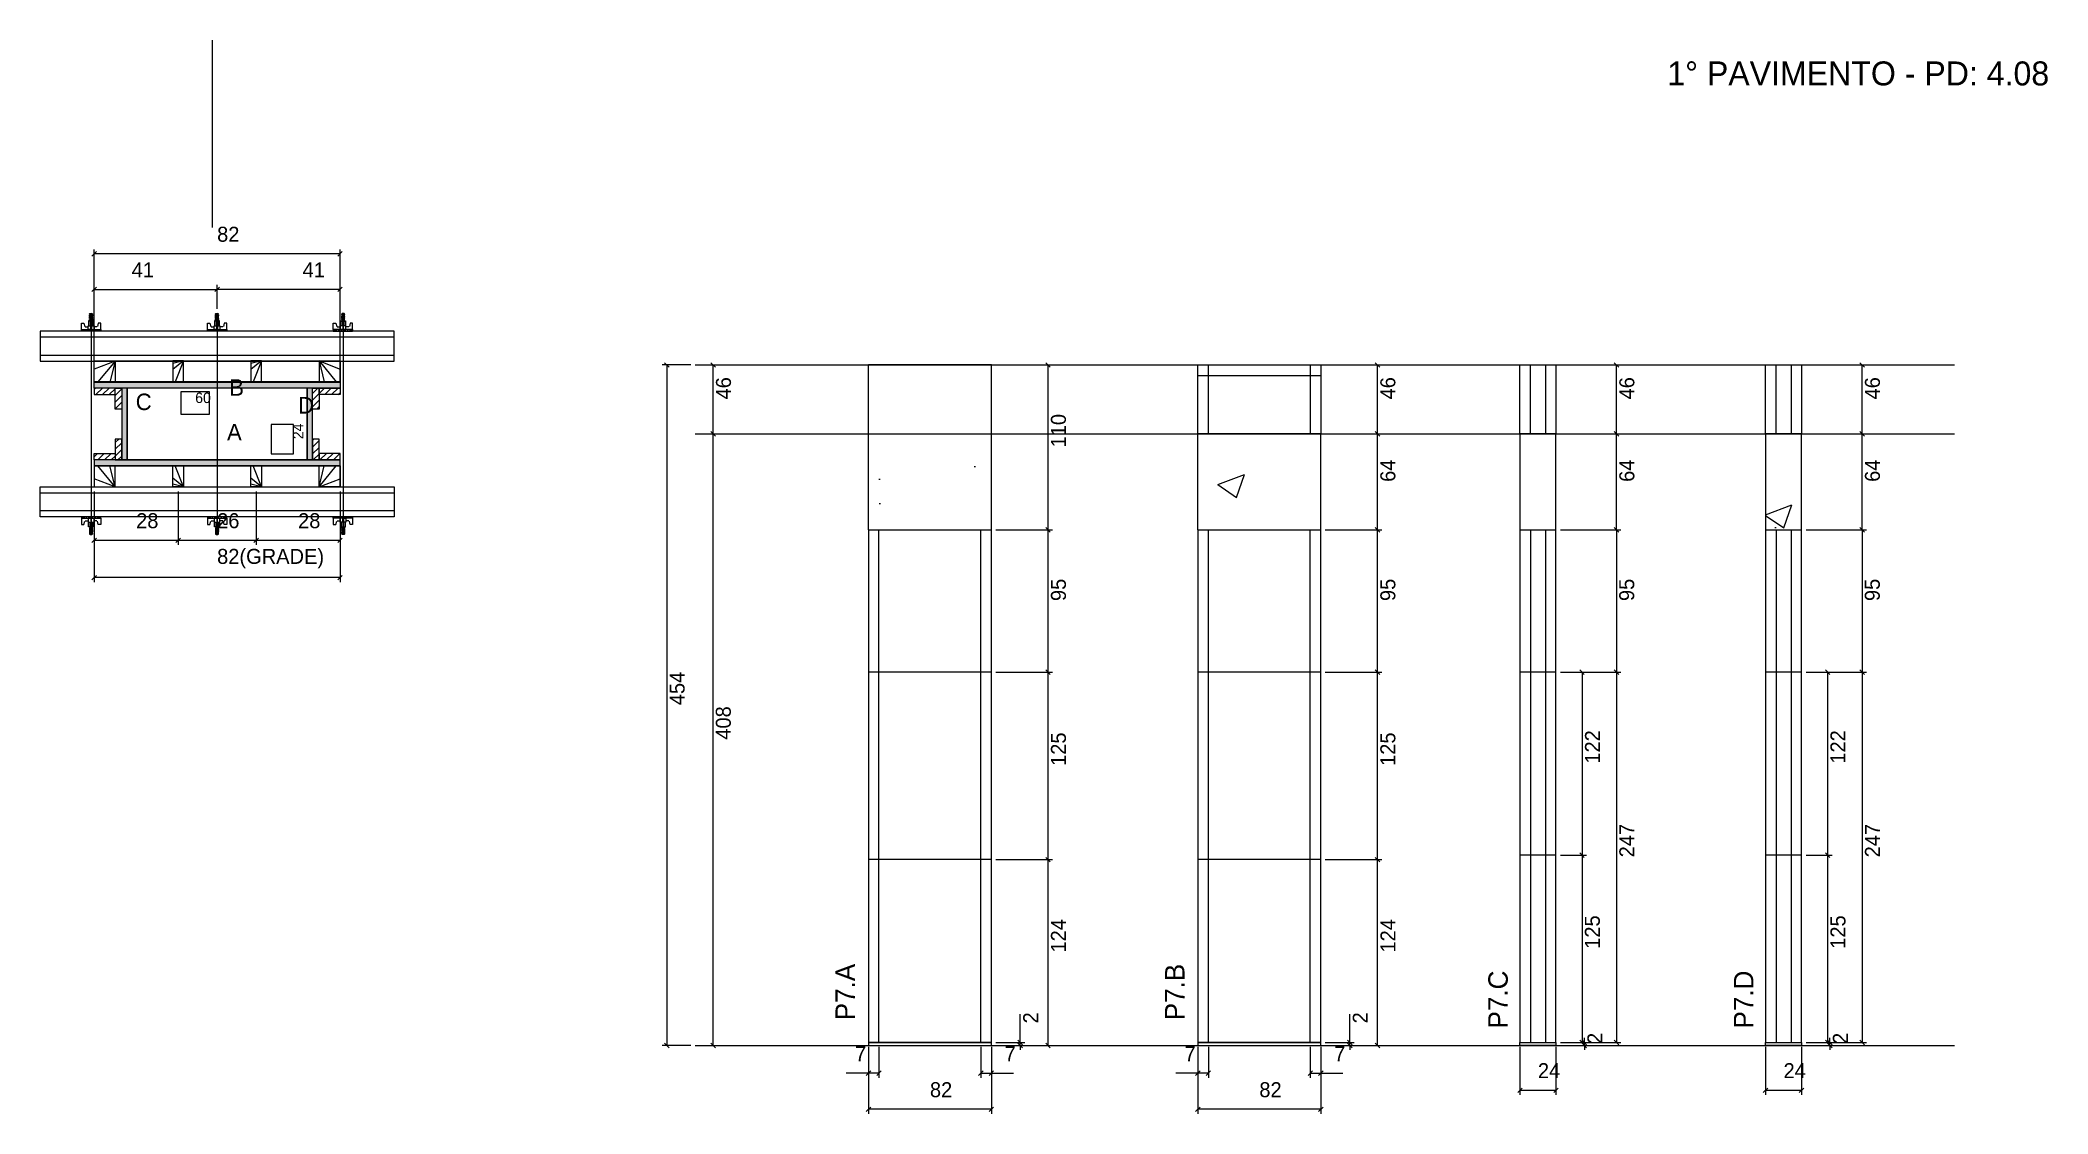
# Model space of a CAD drawing. Header units: metres. Extents: x 7891 to 9230, y 13209 to 13925.
import ezdxf

# ---------------------------------------------------------------- set-up
doc = ezdxf.new("R2010")
doc.units = ezdxf.units.M
for name, color, linetype in [('CHAPA', 7, 'Continuous'), ('COTA', 7, 'Continuous'), ('Hachura', 7, 'Continuous'), ('Madeira', 7, 'Continuous'), ('NOMENCLATURA', 7, 'Continuous'), ('Nível', 7, 'Continuous'), ('Painéis', 7, 'Continuous'), ('Perfil Metálico', 7, 'Continuous'), ('SARR_2.2x7', 7, 'Continuous'), ('SARRAFO', 7, 'Continuous'), ('Texto Seção', 7, 'Continuous'), ('TEXTO_GERAL', 7, 'Continuous')]:
    doc.layers.add(name, color=color, linetype=linetype)

msp = doc.modelspace()

# ---------------------------------------------------------------- hatches: boundary and pattern name
at = {"layer": 'COTA'}
h = msp.add_hatch(dxfattribs=at)
h.set_pattern_fill('AR-CONC')
h.paths.add_polyline_path([(8443.1, 13708.4), (8443.1, 13598.4), (8525.1, 13598.4), (8525.1, 13708.4), (8443.1, 13708.4)])
h = msp.add_hatch(dxfattribs=at)
h.set_pattern_fill('AR-CONC')
h.paths.add_polyline_path([(8662.8, 13662.4), (8662.8, 13598.4), (8744.8, 13598.4), (8744.8, 13662.4), (8662.8, 13662.4)])
h = msp.add_hatch(dxfattribs=at)
h.set_pattern_fill('AR-CONC')
h.paths.add_polyline_path([(8877.6, 13598.4), (8901.6, 13598.4), (8901.6, 13662.4), (8877.6, 13662.4), (8877.6, 13598.4)])
h = msp.add_hatch(dxfattribs=at)
h.set_pattern_fill('AR-CONC')
h.paths.add_polyline_path([(9041.4, 13598.4), (9065.4, 13598.4), (9065.4, 13662.4), (9041.4, 13662.4), (9041.4, 13598.4)])
at = {"layer": 'Hachura'}
h = msp.add_hatch(color=7, dxfattribs=at)
h.dxf.hatch_style = 1
h.paths.add_polyline_path([(7926.7, 13693), (7926.7, 13697), (8090.7, 13697), (8090.7, 13693), (7926.7, 13693)])
h = msp.add_hatch(color=7, dxfattribs=at)
h.dxf.hatch_style = 1
h.paths.add_polyline_path([(7926.7, 13693), (7926.7, 13697), (8090.7, 13697), (8090.7, 13693), (7926.7, 13693)])
h = msp.add_hatch(dxfattribs=at)
h.set_pattern_fill('ANSI31')
h.paths.add_polyline_path([(7940.7, 13693), (7940.7, 13688.6), (7926.7, 13688.6), (7926.7, 13693), (7940.7, 13693)])
h = msp.add_hatch(dxfattribs=at)
h.set_pattern_fill('ANSI31')
h.paths.add_polyline_path([(7945.1, 13693), (7940.7, 13693), (7940.7, 13679), (7945.1, 13679), (7945.1, 13693)])
h = msp.add_hatch(color=7, dxfattribs=at)
h.dxf.hatch_style = 1
h.paths.add_polyline_path([(7948.7, 13693), (7945.1, 13693), (7945.1, 13645), (7948.7, 13645), (7948.7, 13693)])
h = msp.add_hatch(color=7, dxfattribs=at)
h.dxf.hatch_style = 1
h.paths.add_polyline_path([(7948.7, 13693), (7945.1, 13693), (7945.1, 13645), (7948.7, 13645), (7948.7, 13693)])
h = msp.add_hatch(color=7, dxfattribs=at)
h.dxf.hatch_style = 1
h.paths.add_polyline_path([(8072.3, 13693), (8068.7, 13693), (8068.7, 13645), (8072.3, 13645), (8072.3, 13693)])
h = msp.add_hatch(color=7, dxfattribs=at)
h.dxf.hatch_style = 1
h.paths.add_polyline_path([(8072.3, 13693), (8068.7, 13693), (8068.7, 13645), (8072.3, 13645), (8072.3, 13693)])
h = msp.add_hatch(dxfattribs=at)
h.set_pattern_fill('ANSI31')
h.paths.add_polyline_path([(8076.7, 13693), (8072.3, 13693), (8072.3, 13679), (8076.7, 13679), (8076.7, 13693)])
h = msp.add_hatch(dxfattribs=at)
h.set_pattern_fill('ANSI31')
h.paths.add_polyline_path([(8076.7, 13693), (8076.7, 13688.6), (8090.7, 13688.6), (8090.7, 13693), (8076.7, 13693)])
h = msp.add_hatch(dxfattribs=at)
h.set_pattern_fill('ANSI31')
h.paths.add_polyline_path([(7945.1, 13645), (7940.7, 13645), (7940.7, 13659), (7945.1, 13659), (7945.1, 13645)])
h = msp.add_hatch(dxfattribs=at)
h.set_pattern_fill('ANSI31')
h.paths.add_polyline_path([(8076.7, 13645), (8072.3, 13645), (8072.3, 13659), (8076.7, 13659), (8076.7, 13645)])
h = msp.add_hatch(dxfattribs=at)
h.set_pattern_fill('ANSI31')
h.paths.add_polyline_path([(7940.7, 13645), (7940.7, 13649.4), (7926.7, 13649.4), (7926.7, 13645), (7940.7, 13645)])
h = msp.add_hatch(color=7, dxfattribs=at)
h.dxf.hatch_style = 1
h.paths.add_polyline_path([(7926.7, 13645), (7926.7, 13641), (8090.7, 13641), (8090.7, 13645), (7926.7, 13645)])
h = msp.add_hatch(color=7, dxfattribs=at)
h.dxf.hatch_style = 1
h.paths.add_polyline_path([(7926.7, 13645), (7926.7, 13641), (8090.7, 13641), (8090.7, 13645), (7926.7, 13645)])
h = msp.add_hatch(dxfattribs=at)
h.set_pattern_fill('ANSI31')
h.paths.add_polyline_path([(8076.7, 13645), (8076.7, 13649.4), (8090.7, 13649.4), (8090.7, 13645), (8076.7, 13645)])

# ---------------------------------------------------------------- linework, layer by layer
at = {"layer": 'CHAPA', "color": 1, "lineweight": 25}
for points in [[(7926.7, 13693), (7926.7, 13697), (8090.7, 13697), (8090.7, 13693)], [(7926.7, 13693), (7926.7, 13697), (8090.7, 13697), (8090.7, 13693)], [(7948.7, 13693), (7945.1, 13693), (7945.1, 13645), (7948.7, 13645)], [(7948.7, 13693), (7945.1, 13693), (7945.1, 13645), (7948.7, 13645)], [(8072.3, 13693), (8068.7, 13693), (8068.7, 13645), (8072.3, 13645)], [(8072.3, 13693), (8068.7, 13693), (8068.7, 13645), (8072.3, 13645)], [(7926.7, 13645), (7926.7, 13641), (8090.7, 13641), (8090.7, 13645)], [(7926.7, 13645), (7926.7, 13641), (8090.7, 13641), (8090.7, 13645)]]:
    msp.add_lwpolyline(points, close=True, dxfattribs=at)
at = {"layer": 'COTA', "color": 0, "lineweight": 25}
for p, q in [((7928.2, 13784), (7925.2, 13781)), ((8089.2, 13781), (8092.2, 13784)), ((7928.2, 13760.3), (7925.2, 13757.3)), ((8010.2, 13760.3), (8007.2, 13757.3)), ((8007.2, 13757.3), (8010.2, 13760.3)), ((8089.2, 13757.3), (8092.2, 13760.3)), ((8310.1, 13706.9), (8307.1, 13709.9)), ((8341, 13706.9), (8338, 13709.9)), ((8564.4, 13706.9), (8561.4, 13709.9)), ((8784.1, 13706.9), (8781.1, 13709.9)), ((8943.5, 13706.9), (8940.5, 13709.9)), ((9107.3, 13706.9), (9104.3, 13709.9)), ((8341, 13660.9), (8338, 13663.9)), ((8338, 13663.9), (8341, 13660.9)), ((8784.1, 13660.9), (8781.1, 13663.9)), ((8781.1, 13663.9), (8784.1, 13660.9)), ((8943.5, 13660.9), (8940.5, 13663.9)), ((8940.5, 13663.9), (8943.5, 13660.9)), ((9107.3, 13660.9), (9104.3, 13663.9)), ((9104.3, 13663.9), (9107.3, 13660.9)), ((7928.2, 13592.9), (7925.2, 13589.9)), ((7981.2, 13589.9), (7984.2, 13592.9)), ((7984.2, 13592.9), (7981.2, 13589.9)), ((8033.2, 13589.9), (8036.2, 13592.9)), ((8036.2, 13592.9), (8033.2, 13589.9)), ((8089.2, 13589.9), (8092.2, 13592.9)), ((8564.4, 13596.9), (8561.4, 13599.9)), ((8561.4, 13599.9), (8564.4, 13596.9)), ((8784.1, 13596.9), (8781.1, 13599.9)), ((8781.1, 13599.9), (8784.1, 13596.9)), ((8940.5, 13599.9), (8943.5, 13596.9)), ((8943.5, 13596.9), (8940.5, 13599.9)), ((9104.3, 13599.9), (9107.3, 13596.9)), ((9107.3, 13596.9), (9104.3, 13599.9)), ((7928.2, 13568), (7925.2, 13565)), ((8089.2, 13565), (8092.2, 13568)), ((8564.4, 13501.9), (8561.4, 13504.9)), ((8561.4, 13504.9), (8564.4, 13501.9)), ((8784.1, 13501.9), (8781.1, 13504.9)), ((8781.1, 13504.9), (8784.1, 13501.9)), ((8920.5, 13501.9), (8917.5, 13504.9)), ((8940.5, 13504.9), (8943.5, 13501.9)), ((8943.5, 13501.9), (8940.5, 13504.9)), ((9084.3, 13501.9), (9081.3, 13504.9)), ((9104.3, 13504.9), (9107.3, 13501.9)), ((9107.3, 13501.9), (9104.3, 13504.9)), ((8561.4, 13379.9), (8564.4, 13376.9)), ((8564.4, 13376.9), (8561.4, 13379.9)), ((8781.1, 13379.9), (8784.1, 13376.9)), ((8784.1, 13376.9), (8781.1, 13379.9)), ((8917.5, 13382.9), (8920.5, 13379.9)), ((8920.5, 13379.9), (8917.5, 13382.9)), ((9081.3, 13382.9), (9084.3, 13379.9)), ((9084.3, 13379.9), (9081.3, 13382.9)), ((8542.8, 13257.9), (8545.8, 13254.9)), ((8762.6, 13257.9), (8765.6, 13254.9)), ((8917.5, 13257.9), (8920.5, 13254.9)), ((8919.1, 13257.9), (8922.1, 13254.9)), ((8940.5, 13257.9), (8943.5, 13254.9)), ((9081.3, 13257.9), (9084.3, 13254.9)), ((9082.8, 13257.9), (9085.8, 13254.9)), ((9104.3, 13257.9), (9107.3, 13254.9)), ((8307.1, 13255.9), (8310.1, 13252.9)), ((8338, 13255.9), (8341, 13252.9)), ((8545.8, 13252.9), (8542.8, 13255.9)), ((8561.4, 13255.9), (8564.4, 13252.9)), ((8765.6, 13252.9), (8762.6, 13255.9)), ((8781.1, 13255.9), (8784.1, 13252.9)), ((8922.1, 13252.9), (8919.1, 13255.9)), ((9085.8, 13252.9), (9082.8, 13255.9)), ((8444.6, 13237.4), (8441.6, 13234.4)), ((8448.6, 13234.4), (8451.6, 13237.4)), ((8519.6, 13237.4), (8516.6, 13234.4)), ((8523.6, 13234.4), (8526.6, 13237.4)), ((8664.3, 13237.4), (8661.3, 13234.4)), ((8668.3, 13234.4), (8671.3, 13237.4)), ((8739.3, 13237.4), (8736.3, 13234.4)), ((8743.3, 13234.4), (8746.3, 13237.4)), ((8879.1, 13226), (8876.1, 13223)), ((8900.1, 13223), (8903.1, 13226)), ((9042.9, 13226), (9039.9, 13223)), ((9063.9, 13223), (9066.9, 13226)), ((8444.6, 13213.3), (8441.6, 13210.3)), ((8523.6, 13210.3), (8526.6, 13213.3)), ((8664.3, 13213.3), (8661.3, 13210.3)), ((8743.3, 13210.3), (8746.3, 13213.3))]:
    msp.add_line(p, q, dxfattribs=at)
at = {"layer": 'COTA', "color": 241, "lineweight": 25}
for p, q in [((7926.7, 13700), (7926.7, 13785.5)), ((8090.7, 13782.5), (7926.7, 13782.5)), ((8090.7, 13700), (8090.7, 13785.5)), ((7926.7, 13734), (7926.7, 13761.8)), ((7926.7, 13758.8), (8008.7, 13758.8)), ((8008.7, 13745.8), (8008.7, 13761.8)), ((8008.7, 13745.8), (8008.7, 13761.8)), ((8090.7, 13758.8), (8008.7, 13758.8)), ((8090.7, 13734), (8090.7, 13761.8)), ((8525.1, 13708.4), (8443.1, 13708.4)), ((8443.1, 13598.4), (8443.1, 13708.4)), ((8525.1, 13598.4), (8525.1, 13708.4)), ((8744.8, 13662.4), (8662.8, 13662.4)), ((8662.8, 13598.4), (8662.8, 13662.4)), ((8744.8, 13598.4), (8744.8, 13662.4)), ((7926.7, 13624), (7926.7, 13563.5)), ((7926.7, 13624), (7926.7, 13588.4)), ((7982.7, 13624), (7982.7, 13588.4)), ((7982.7, 13624), (7982.7, 13588.4)), ((8034.7, 13624), (8034.7, 13588.4)), ((8034.7, 13624), (8034.7, 13588.4)), ((8090.7, 13624), (8090.7, 13563.5)), ((8090.7, 13624), (8090.7, 13588.4)), ((7926.7, 13591.4), (7982.7, 13591.4)), ((7982.7, 13591.4), (8034.7, 13591.4)), ((8034.7, 13591.4), (8090.7, 13591.4)), ((8090.7, 13566.5), (7926.7, 13566.5))]:
    msp.add_line(p, q, dxfattribs=at)
at = {"layer": 'COTA', "color": 4, "lineweight": 25}
for p, q in [((8324.6, 13708.4), (8305.6, 13708.4)), ((8308.6, 13708.4), (8308.6, 13254.4)), ((8339.5, 13662.4), (8339.5, 13708.4)), ((8528.1, 13708.4), (8565.9, 13708.4)), ((8562.9, 13598.4), (8562.9, 13708.4)), ((8747.8, 13708.4), (8785.6, 13708.4)), ((8782.6, 13662.4), (8782.6, 13708.4)), ((8904.6, 13708.4), (8945, 13708.4)), ((8942, 13662.4), (8942, 13708.4)), ((9068.4, 13708.4), (9108.8, 13708.4)), ((9105.8, 13662.4), (9105.8, 13708.4)), ((8330.6, 13662.4), (8342.5, 13662.4)), ((8339.5, 13254.4), (8339.5, 13662.4)), ((8747.8, 13662.4), (8785.6, 13662.4)), ((8747.8, 13662.4), (8785.6, 13662.4)), ((8782.6, 13598.4), (8782.6, 13662.4)), ((8904.6, 13662.4), (8945, 13662.4)), ((8904.6, 13662.4), (8945, 13662.4)), ((8942, 13598.4), (8942, 13662.4)), ((9068.4, 13662.4), (9108.8, 13662.4)), ((9068.4, 13662.4), (9108.8, 13662.4)), ((9105.8, 13598.4), (9105.8, 13662.4)), ((8528.1, 13598.4), (8565.9, 13598.4)), ((8528.1, 13598.4), (8565.9, 13598.4)), ((8562.9, 13503.4), (8562.9, 13598.4)), ((8747.8, 13598.4), (8785.6, 13598.4)), ((8747.8, 13598.4), (8785.6, 13598.4)), ((8782.6, 13503.4), (8782.6, 13598.4)), ((8904.6, 13598.4), (8945, 13598.4)), ((8904.6, 13598.4), (8945, 13598.4)), ((8942, 13598.4), (8942, 13503.4)), ((9068.4, 13598.4), (9108.8, 13598.4)), ((9068.4, 13598.4), (9108.8, 13598.4)), ((9105.8, 13598.4), (9105.8, 13503.4)), ((8528.1, 13503.4), (8565.9, 13503.4)), ((8528.1, 13503.4), (8565.9, 13503.4)), ((8562.9, 13378.4), (8562.9, 13503.4)), ((8747.8, 13503.4), (8785.6, 13503.4)), ((8747.8, 13503.4), (8785.6, 13503.4)), ((8782.6, 13378.4), (8782.6, 13503.4)), ((8904.6, 13503.4), (8945, 13503.4)), ((8904.6, 13503.4), (8945, 13503.4)), ((8904.6, 13503.4), (8922, 13503.4)), ((8919, 13503.4), (8919, 13381.4)), ((8942, 13503.4), (8942, 13256.4)), ((9068.4, 13503.4), (9108.8, 13503.4)), ((9068.4, 13503.4), (9108.8, 13503.4)), ((9068.4, 13503.4), (9085.8, 13503.4)), ((9082.8, 13503.4), (9082.8, 13381.4)), ((9105.8, 13503.4), (9105.8, 13256.4)), ((8528.1, 13378.4), (8565.9, 13378.4)), ((8528.1, 13378.4), (8565.9, 13378.4)), ((8562.9, 13254.4), (8562.9, 13378.4)), ((8747.8, 13378.4), (8785.6, 13378.4)), ((8747.8, 13378.4), (8785.6, 13378.4)), ((8782.6, 13254.4), (8782.6, 13378.4)), ((8904.6, 13381.4), (8922, 13381.4)), ((8904.6, 13381.4), (8922, 13381.4)), ((8919, 13381.4), (8919, 13256.4)), ((9068.4, 13381.4), (9085.8, 13381.4)), ((9068.4, 13381.4), (9085.8, 13381.4)), ((9082.8, 13381.4), (9082.8, 13256.4)), ((8544.3, 13256.4), (8544.3, 13275.2)), ((8764.1, 13256.4), (8764.1, 13275.2)), ((8528.1, 13256.4), (8547.3, 13256.4)), ((8544.3, 13254.4), (8544.3, 13256.4)), ((8747.8, 13256.4), (8767.1, 13256.4)), ((8764.1, 13254.4), (8764.1, 13256.4)), ((8904.6, 13256.4), (8923.6, 13256.4)), ((8904.6, 13256.4), (8945, 13256.4)), ((8904.6, 13256.4), (8922, 13256.4)), ((8920.6, 13256.4), (8920.6, 13259.4)), ((8920.6, 13254.4), (8920.6, 13256.4)), ((9068.4, 13256.4), (9087.3, 13256.4)), ((9068.4, 13256.4), (9108.8, 13256.4)), ((9068.4, 13256.4), (9085.8, 13256.4)), ((9084.3, 13256.4), (9084.3, 13259.4)), ((9084.3, 13254.4), (9084.3, 13256.4)), ((8324.6, 13254.4), (8305.6, 13254.4)), ((8330.6, 13254.4), (8342.5, 13254.4)), ((8443.1, 13253.4), (8443.1, 13208.8)), ((8443.1, 13251.4), (8443.1, 13232.9)), ((8450.1, 13253.4), (8450.1, 13232.9)), ((8518.1, 13253.4), (8518.1, 13232.9)), ((8525.1, 13253.4), (8525.1, 13208.8)), ((8525.1, 13251.4), (8525.1, 13232.9)), ((8528.1, 13254.4), (8547.3, 13254.4)), ((8528.1, 13254.4), (8565.9, 13254.4)), ((8544.3, 13254.4), (8544.3, 13251.4)), ((8662.8, 13253.4), (8662.8, 13208.8)), ((8662.8, 13251.4), (8662.8, 13232.9)), ((8669.8, 13253.4), (8669.8, 13232.9)), ((8737.8, 13253.4), (8737.8, 13232.9)), ((8744.8, 13253.4), (8744.8, 13208.8)), ((8744.8, 13251.4), (8744.8, 13232.9)), ((8747.8, 13254.4), (8767.1, 13254.4)), ((8747.8, 13254.4), (8785.6, 13254.4)), ((8764.1, 13254.4), (8764.1, 13251.4)), ((8877.6, 13253.4), (8877.6, 13221.5)), ((8901.6, 13253.4), (8901.6, 13221.5)), ((8904.6, 13254.4), (8923.6, 13254.4)), ((8920.6, 13254.4), (8920.6, 13251.4)), ((9041.4, 13253.4), (9041.4, 13221.5)), ((9065.4, 13253.4), (9065.4, 13221.5)), ((9068.4, 13254.4), (9087.3, 13254.4)), ((9084.3, 13254.4), (9084.3, 13251.4)), ((8443.1, 13235.9), (8428.3, 13235.9)), ((8450.1, 13235.9), (8443.1, 13235.9)), ((8518.1, 13235.9), (8525.1, 13235.9)), ((8525.1, 13235.9), (8539.8, 13235.9)), ((8662.8, 13235.9), (8648.1, 13235.9)), ((8669.8, 13235.9), (8662.8, 13235.9)), ((8737.8, 13235.9), (8744.8, 13235.9)), ((8744.8, 13235.9), (8759.5, 13235.9)), ((8877.6, 13224.5), (8901.6, 13224.5)), ((9041.4, 13224.5), (9065.4, 13224.5)), ((8525.1, 13211.8), (8443.1, 13211.8)), ((8744.8, 13211.8), (8662.8, 13211.8))]:
    msp.add_line(p, q, dxfattribs=at)
at = {"layer": 'COTA', "color": 180, "lineweight": 25}
for p, q in [((8003.6, 13690.5), (7984.6, 13690.5)), ((7984.6, 13690.5), (7984.6, 13675.5)), ((8003.6, 13675.5), (8003.6, 13690.5)), ((7984.6, 13675.5), (8003.6, 13675.5)), ((8059.7, 13668.7), (8044.7, 13668.7)), ((8044.7, 13668.7), (8044.7, 13649.1)), ((8059.7, 13649.1), (8059.7, 13668.7)), ((8044.7, 13649.1), (8059.7, 13649.1))]:
    msp.add_line(p, q, dxfattribs=at)
at = {"layer": 'COTA', "color": 241, "lineweight": 25}
for points in [[(8901.6, 13598.4), (8901.6, 13662.4), (8877.6, 13662.4), (8877.6, 13598.4)], [(9065.4, 13598.4), (9065.4, 13662.4), (9041.4, 13662.4), (9041.4, 13598.4)]]:
    msp.add_lwpolyline(points, dxfattribs=at)
at = {"layer": 'Hachura', "color": 0, "lineweight": 9}
for p, q in [((7925.7, 13740.8), (7923.5, 13741.9)), ((7925.7, 13739.6), (7923.5, 13740.7)), ((7925.7, 13738.5), (7923.5, 13739.5)), ((7924.8, 13737.8), (7923.5, 13738.4)), ((7923.6, 13742.5), (7924, 13742.8)), ((7923.6, 13742.2), (7923.6, 13742.5)), ((7925.6, 13742.5), (7923.6, 13742.5)), ((7923.6, 13742.2), (7925.6, 13741.2)), ((7923.6, 13742.2), (7925.6, 13741.2)), ((7923.6, 13742.1), (7925.7, 13741)), ((7923.6, 13741), (7923.6, 13741.7)), ((7925.6, 13740.7), (7923.6, 13741.7)), ((7923.6, 13741), (7925.6, 13740.1)), ((7923.6, 13741), (7925.7, 13739.9)), ((7923.6, 13739.9), (7923.6, 13740.5)), ((7925.6, 13739.6), (7923.6, 13740.5)), ((7923.6, 13740.3), (7923.6, 13740.5)), ((7923.6, 13739.9), (7925.6, 13738.9)), ((7923.6, 13739.8), (7925.7, 13738.7)), ((7923.6, 13738.7), (7923.6, 13739.4)), ((7925.6, 13738.4), (7923.6, 13739.4)), ((7923.6, 13738.7), (7925.6, 13737.8)), ((7924, 13742.8), (7925.2, 13742.8)), ((7925.6, 13741.9), (7924.3, 13742.5)), ((7925.7, 13742), (7924.5, 13742.5)), ((7925.1, 13742.5), (7925.7, 13742.2)), ((7925.6, 13742.5), (7925.2, 13742.8)), ((7925.3, 13742.5), (7925.6, 13742.4)), ((7925.6, 13741.9), (7925.6, 13741.2)), ((7925.6, 13740.1), (7925.6, 13740.7)), ((7925.6, 13739.3), (7925.6, 13739.6)), ((7925.6, 13739.3), (7925.6, 13738.9)), ((7925.6, 13738.4), (7925.6, 13737.8)), ((8009.7, 13740.8), (8007.5, 13741.9)), ((8009.7, 13739.6), (8007.5, 13740.7)), ((8009.7, 13738.5), (8007.5, 13739.5)), ((8008.8, 13737.8), (8007.5, 13738.4)), ((8007.6, 13742.5), (8008, 13742.8)), ((8007.6, 13742.2), (8007.6, 13742.5)), ((8009.6, 13742.5), (8007.6, 13742.5)), ((8007.6, 13742.2), (8009.6, 13741.2)), ((8007.6, 13742.2), (8009.6, 13741.2)), ((8007.6, 13742.1), (8009.7, 13741)), ((8007.6, 13741), (8007.6, 13741.7)), ((8009.6, 13740.7), (8007.6, 13741.7)), ((8007.6, 13741), (8009.6, 13740.1)), ((8007.6, 13741), (8009.7, 13739.9)), ((8007.6, 13739.9), (8007.6, 13740.5)), ((8009.6, 13739.6), (8007.6, 13740.5)), ((8007.6, 13740.3), (8007.6, 13740.5)), ((8007.6, 13739.9), (8009.6, 13738.9)), ((8007.6, 13739.8), (8009.7, 13738.7)), ((8007.6, 13738.7), (8007.6, 13739.4)), ((8009.6, 13738.4), (8007.6, 13739.4)), ((8007.6, 13738.7), (8009.6, 13737.8)), ((8008, 13742.8), (8009.2, 13742.8)), ((8009.6, 13741.9), (8008.3, 13742.5)), ((8009.7, 13742), (8008.5, 13742.5)), ((8009.1, 13742.5), (8009.7, 13742.2)), ((8009.6, 13742.5), (8009.2, 13742.8)), ((8009.3, 13742.5), (8009.6, 13742.4)), ((8009.6, 13741.9), (8009.6, 13741.2)), ((8009.6, 13740.1), (8009.6, 13740.7)), ((8009.6, 13739.3), (8009.6, 13739.6)), ((8009.6, 13739.3), (8009.6, 13738.9)), ((8009.6, 13738.4), (8009.6, 13737.8)), ((8092.3, 13742.5), (8091.6, 13742.2)), ((8093.8, 13742.1), (8091.6, 13741)), ((8093.8, 13741), (8091.6, 13739.9)), ((8093.8, 13739.8), (8091.6, 13738.7)), ((8091.7, 13742), (8092.8, 13742.5)), ((8091.7, 13740.8), (8093.8, 13741.9)), ((8091.7, 13739.6), (8093.8, 13740.7)), ((8091.7, 13738.5), (8093.8, 13739.5)), ((8091.8, 13742.5), (8092.1, 13742.8)), ((8092, 13742.5), (8091.8, 13742.4)), ((8091.8, 13741.9), (8093.1, 13742.5)), ((8091.8, 13742.5), (8093.7, 13742.5)), ((8093.7, 13742.2), (8091.8, 13741.2)), ((8093.7, 13742.2), (8091.8, 13741.2)), ((8091.8, 13741.9), (8091.8, 13741.2)), ((8091.8, 13740.7), (8093.7, 13741.7)), ((8093.7, 13741), (8091.8, 13740.1)), ((8091.8, 13740.1), (8091.8, 13740.7)), ((8091.8, 13739.6), (8093.7, 13740.5)), ((8093.7, 13739.9), (8091.8, 13738.9)), ((8091.8, 13739.3), (8091.8, 13739.6)), ((8091.8, 13738.4), (8093.7, 13739.4)), ((8091.8, 13739.3), (8091.8, 13738.9)), ((8093.7, 13738.7), (8091.8, 13737.8)), ((8091.8, 13738.4), (8091.8, 13737.8)), ((8093.4, 13742.8), (8092.1, 13742.8)), ((8092.5, 13737.8), (8093.8, 13738.4)), ((8093.7, 13742.5), (8093.4, 13742.8)), ((8093.7, 13742.2), (8093.7, 13742.5)), ((8093.7, 13741), (8093.7, 13741.7)), ((8093.7, 13739.9), (8093.7, 13740.5)), ((8093.7, 13740.3), (8093.7, 13740.5)), ((8093.7, 13738.7), (8093.7, 13739.4)), ((7918.2, 13731), (7918.2, 13736.2)), ((7918.2, 13736.2), (7919.9, 13736.2)), ((7918.2, 13732), (7931.1, 13732)), ((7918.2, 13732), (7923.4, 13732)), ((7931.1, 13731), (7918.2, 13731)), ((7918.4, 13732), (7918.4, 13731)), ((7918.6, 13732), (7918.6, 13731)), ((7918.9, 13732), (7918.9, 13731)), ((7919.4, 13732), (7919.4, 13731)), ((7919.9, 13736.2), (7920.5, 13734)), ((7920.2, 13732), (7920.2, 13731)), ((7920.8, 13733.8), (7922.7, 13733.8)), ((7921.6, 13732), (7921.6, 13731)), ((7930.2, 13731), (7922.4, 13731)), ((7922.7, 13734.5), (7926.6, 13734.5)), ((7922.7, 13732), (7922.7, 13734.5)), ((7924.7, 13732), (7922.7, 13732)), ((7926.3, 13737.8), (7923, 13737.8)), ((7923, 13737.8), (7923, 13734.5)), ((7926.3, 13737.7), (7923, 13737.7)), ((7923.4, 13732), (7924, 13732)), ((7924.5, 13737.8), (7923.6, 13738.2)), ((7923.6, 13737.8), (7923.6, 13738.2)), ((7923.7, 13731.6), (7923.7, 13731.8)), ((7923.7, 13731.2), (7923.7, 13731.6)), ((7924, 13737.8), (7924, 13734.5)), ((7924.4, 13732), (7924.4, 13734)), ((7924.7, 13732), (7924.7, 13731)), ((7924.9, 13734), (7924.9, 13732)), ((7925.6, 13737.8), (7925.6, 13734.5)), ((7925.6, 13731.8), (7925.6, 13731.4)), ((7926.3, 13734.5), (7926.3, 13737.8)), ((7926.6, 13734.5), (7926.3, 13734.5)), ((7926.6, 13734.5), (7926.3, 13734.5)), ((7926.6, 13734.5), (7926.6, 13732)), ((7928.5, 13733.8), (7926.6, 13733.8)), ((7927.7, 13732), (7927.7, 13731)), ((7929.4, 13736.2), (7928.9, 13734)), ((7929.1, 13732), (7929.1, 13731)), ((7931.1, 13736.2), (7929.4, 13736.2)), ((7930, 13732), (7930, 13731)), ((7930.4, 13732), (7930.4, 13731)), ((7930.8, 13732), (7930.8, 13731)), ((7931, 13732), (7931, 13731)), ((7931.1, 13732), (7931.1, 13736.2)), ((7931.1, 13732), (7931.1, 13731)), ((8002.2, 13731), (8002.2, 13736.2)), ((8002.2, 13736.2), (8003.9, 13736.2)), ((8002.2, 13732), (8015.1, 13732)), ((8002.2, 13732), (8007.4, 13732)), ((8015.1, 13731), (8002.2, 13731)), ((8002.4, 13732), (8002.4, 13731)), ((8002.6, 13732), (8002.6, 13731)), ((8002.9, 13732), (8002.9, 13731)), ((8003.4, 13732), (8003.4, 13731)), ((8003.9, 13736.2), (8004.5, 13734)), ((8004.2, 13732), (8004.2, 13731)), ((8004.8, 13733.8), (8006.7, 13733.8)), ((8005.6, 13732), (8005.6, 13731)), ((8014.2, 13731), (8006.4, 13731)), ((8006.7, 13734.5), (8010.6, 13734.5)), ((8006.7, 13732), (8006.7, 13734.5)), ((8008.7, 13732), (8006.7, 13732)), ((8010.3, 13737.8), (8007, 13737.8)), ((8007, 13737.8), (8007, 13734.5)), ((8010.3, 13737.7), (8007, 13737.7)), ((8007.4, 13732), (8008, 13732)), ((8008.5, 13737.8), (8007.6, 13738.2)), ((8007.6, 13737.8), (8007.6, 13738.2)), ((8007.7, 13731.6), (8007.7, 13731.8)), ((8007.7, 13731.2), (8007.7, 13731.6)), ((8008, 13737.8), (8008, 13734.5)), ((8008.4, 13732), (8008.4, 13734)), ((8008.7, 13732), (8008.7, 13731)), ((8008.9, 13734), (8008.9, 13732)), ((8009.6, 13737.8), (8009.6, 13734.5)), ((8009.6, 13731.8), (8009.6, 13731.4)), ((8010.3, 13734.5), (8010.3, 13737.8)), ((8010.6, 13734.5), (8010.3, 13734.5)), ((8010.6, 13734.5), (8010.3, 13734.5)), ((8010.6, 13734.5), (8010.6, 13732)), ((8012.5, 13733.8), (8010.6, 13733.8)), ((8011.7, 13732), (8011.7, 13731)), ((8013.4, 13736.2), (8012.9, 13734)), ((8013.1, 13732), (8013.1, 13731)), ((8015.1, 13736.2), (8013.4, 13736.2)), ((8014, 13732), (8014, 13731)), ((8014.4, 13732), (8014.4, 13731)), ((8014.8, 13732), (8014.8, 13731)), ((8015, 13732), (8015, 13731)), ((8015.1, 13732), (8015.1, 13736.2)), ((8015.1, 13732), (8015.1, 13731)), ((8086.2, 13732), (8086.2, 13736.2)), ((8086.2, 13736.2), (8087.9, 13736.2)), ((8099.1, 13732), (8086.2, 13732)), ((8086.2, 13732), (8086.2, 13731)), ((8086.2, 13731), (8099.1, 13731)), ((8086.4, 13732), (8086.4, 13731)), ((8086.6, 13732), (8086.6, 13731)), ((8086.9, 13732), (8086.9, 13731)), ((8087.2, 13731), (8095, 13731)), ((8087.4, 13732), (8087.4, 13731)), ((8087.9, 13736.2), (8088.5, 13734)), ((8088.2, 13732), (8088.2, 13731)), ((8088.8, 13733.8), (8090.7, 13733.8)), ((8089.6, 13732), (8089.6, 13731)), ((8094.6, 13734.5), (8090.7, 13734.5)), ((8090.7, 13734.5), (8090.7, 13732)), ((8090.7, 13734.5), (8091, 13734.5)), ((8090.7, 13734.5), (8091, 13734.5)), ((8091, 13737.8), (8094.4, 13737.8)), ((8091, 13734.5), (8091, 13737.8)), ((8091, 13737.7), (8094.4, 13737.7)), ((8091.7, 13731.8), (8091.7, 13731.4)), ((8091.8, 13737.8), (8091.8, 13734.5)), ((8092.5, 13734), (8092.5, 13732)), ((8092.7, 13732), (8094.6, 13732)), ((8092.7, 13732), (8092.7, 13731)), ((8092.8, 13737.8), (8093.7, 13738.2)), ((8093, 13732), (8093, 13734)), ((8093.3, 13737.8), (8093.3, 13734.5)), ((8094, 13732), (8093.3, 13732)), ((8093.6, 13731.6), (8093.6, 13731.8)), ((8093.6, 13731.2), (8093.6, 13731.6)), ((8093.7, 13737.8), (8093.7, 13738.2)), ((8099.1, 13732), (8094, 13732)), ((8094.4, 13737.8), (8094.4, 13734.5)), ((8094.6, 13732), (8094.6, 13734.5)), ((8096.6, 13733.8), (8094.6, 13733.8)), ((8095.7, 13732), (8095.7, 13731)), ((8097.4, 13736.2), (8096.9, 13734)), ((8097.1, 13732), (8097.1, 13731)), ((8099.1, 13736.2), (8097.4, 13736.2)), ((8098, 13732), (8098, 13731)), ((8098.4, 13732), (8098.4, 13731)), ((8098.8, 13732), (8098.8, 13731)), ((8099, 13732), (8099, 13731)), ((8099.1, 13731), (8099.1, 13736.2)), ((7931.1, 13607), (7918.2, 13607)), ((7918.2, 13607), (7918.2, 13601.9)), ((7918.2, 13606.1), (7931.1, 13606.1)), ((7918.2, 13606.1), (7923.4, 13606.1)), ((7918.4, 13606.1), (7918.4, 13607.1)), ((7918.6, 13606.1), (7918.6, 13607.1)), ((7918.9, 13606.1), (7918.9, 13607.1)), ((7919.4, 13606.1), (7919.4, 13607.1)), ((7920.2, 13606.1), (7920.2, 13607.1)), ((7921.6, 13606.1), (7921.6, 13607.1)), ((7930.2, 13607), (7922.4, 13607)), ((7924.7, 13606.1), (7922.7, 13606.1)), ((7922.7, 13606.1), (7922.7, 13603.6)), ((7923.4, 13606.1), (7924, 13606.1)), ((7923.7, 13606.9), (7923.7, 13606.5)), ((7923.7, 13606.5), (7923.7, 13606.3)), ((7924.4, 13606.1), (7924.4, 13604.1)), ((7924.7, 13606.1), (7924.7, 13607)), ((7924.9, 13604.1), (7924.9, 13606.1)), ((7925.6, 13606.3), (7925.6, 13606.7)), ((7926.6, 13603.6), (7926.6, 13606.1)), ((7927.7, 13606.1), (7927.7, 13607)), ((7929.1, 13606.1), (7929.1, 13607.1)), ((7930, 13606.1), (7930, 13607.1)), ((7930.4, 13606.1), (7930.4, 13607.1)), ((7930.8, 13606.1), (7930.8, 13607.1)), ((7931, 13606.1), (7931, 13607.1)), ((7931.1, 13606.1), (7931.1, 13607)), ((7931.1, 13606.1), (7931.1, 13601.9)), ((8015.1, 13607), (8002.2, 13607)), ((8002.2, 13607), (8002.2, 13601.9)), ((8002.2, 13606.1), (8015.1, 13606.1)), ((8002.2, 13606.1), (8007.4, 13606.1)), ((8002.4, 13606.1), (8002.4, 13607.1)), ((8002.6, 13606.1), (8002.6, 13607.1)), ((8002.9, 13606.1), (8002.9, 13607.1)), ((8003.4, 13606.1), (8003.4, 13607.1)), ((8004.2, 13606.1), (8004.2, 13607.1)), ((8005.6, 13606.1), (8005.6, 13607.1)), ((8014.2, 13607), (8006.4, 13607)), ((8008.7, 13606.1), (8006.7, 13606.1)), ((8006.7, 13606.1), (8006.7, 13603.6)), ((8007.4, 13606.1), (8008, 13606.1)), ((8007.7, 13606.9), (8007.7, 13606.5)), ((8007.7, 13606.5), (8007.7, 13606.3)), ((8008.4, 13606.1), (8008.4, 13604.1)), ((8008.7, 13606.1), (8008.7, 13607)), ((8008.9, 13604.1), (8008.9, 13606.1)), ((8009.6, 13606.3), (8009.6, 13606.7)), ((8010.6, 13603.6), (8010.6, 13606.1)), ((8011.7, 13606.1), (8011.7, 13607)), ((8013.1, 13606.1), (8013.1, 13607.1)), ((8014, 13606.1), (8014, 13607.1)), ((8014.4, 13606.1), (8014.4, 13607.1)), ((8014.8, 13606.1), (8014.8, 13607.1)), ((8015, 13606.1), (8015, 13607.1)), ((8015.1, 13606.1), (8015.1, 13607)), ((8015.1, 13606.1), (8015.1, 13601.9)), ((8086.2, 13607), (8099.1, 13607)), ((8086.2, 13606.1), (8086.2, 13607)), ((8099.1, 13606.1), (8086.2, 13606.1)), ((8086.2, 13606.1), (8086.2, 13601.9)), ((8086.4, 13606.1), (8086.4, 13607.1)), ((8086.6, 13606.1), (8086.6, 13607.1)), ((8086.9, 13606.1), (8086.9, 13607.1)), ((8087.2, 13607), (8095, 13607)), ((8087.4, 13606.1), (8087.4, 13607.1)), ((8088.2, 13606.1), (8088.2, 13607.1)), ((8089.6, 13606.1), (8089.6, 13607)), ((8090.7, 13603.6), (8090.7, 13606.1)), ((8091.7, 13606.3), (8091.7, 13606.7)), ((8092.5, 13604.1), (8092.5, 13606.1)), ((8092.7, 13606.1), (8092.7, 13607)), ((8092.7, 13606.1), (8094.6, 13606.1)), ((8093, 13606.1), (8093, 13604.1)), ((8094, 13606.1), (8093.3, 13606.1)), ((8093.6, 13606.9), (8093.6, 13606.5)), ((8093.6, 13606.5), (8093.6, 13606.3)), ((8099.1, 13606.1), (8094, 13606.1)), ((8094.6, 13606.1), (8094.6, 13603.6)), ((8095.7, 13606.1), (8095.7, 13607.1)), ((8097.1, 13606.1), (8097.1, 13607.1)), ((8098, 13606.1), (8098, 13607.1)), ((8098.4, 13606.1), (8098.4, 13607.1)), ((8098.8, 13606.1), (8098.8, 13607.1)), ((8099, 13606.1), (8099, 13607.1)), ((8099.1, 13607), (8099.1, 13601.9)), ((7918.2, 13601.9), (7919.9, 13601.9)), ((7919.9, 13601.9), (7920.5, 13604.1)), ((7920.8, 13604.3), (7922.7, 13604.3)), ((7922.7, 13603.6), (7926.6, 13603.6)), ((7923, 13600.3), (7923, 13603.6)), ((7926.3, 13600.4), (7923, 13600.4)), ((7926.3, 13600.3), (7923, 13600.3)), ((7924.8, 13600.3), (7923.5, 13599.7)), ((7925.7, 13599.6), (7923.5, 13598.5)), ((7925.7, 13598.5), (7923.5, 13597.4)), ((7925.7, 13597.3), (7923.5, 13596.2)), ((7923.6, 13599.4), (7925.6, 13600.3)), ((7924.5, 13600.3), (7923.6, 13599.9)), ((7923.6, 13600.3), (7923.6, 13599.9)), ((7925.6, 13599.7), (7923.6, 13598.7)), ((7923.6, 13599.4), (7923.6, 13598.7)), ((7923.6, 13598.3), (7925.7, 13599.4)), ((7923.6, 13598.2), (7925.6, 13599.2)), ((7925.6, 13598.5), (7923.6, 13597.6)), ((7923.6, 13598.2), (7923.6, 13597.6)), ((7923.6, 13597.1), (7925.7, 13598.2)), ((7923.6, 13597.1), (7925.6, 13598)), ((7923.6, 13597.8), (7923.6, 13597.6)), ((7925.6, 13597.4), (7923.6, 13596.4)), ((7923.6, 13597.1), (7923.6, 13596.4)), ((7923.6, 13596), (7925.7, 13597.1)), ((7923.6, 13595.9), (7925.6, 13596.9)), ((7923.6, 13595.9), (7925.6, 13596.9)), ((7923.6, 13595.9), (7923.6, 13595.6)), ((7923.6, 13595.6), (7924, 13595.2)), ((7925.6, 13595.6), (7923.6, 13595.6)), ((7924, 13600.3), (7924, 13603.6)), ((7924, 13595.2), (7925.2, 13595.2)), ((7925.6, 13596.2), (7924.3, 13595.6)), ((7925.7, 13596.1), (7924.5, 13595.6)), ((7925.1, 13595.6), (7925.7, 13595.9)), ((7925.6, 13595.6), (7925.2, 13595.2)), ((7925.3, 13595.6), (7925.6, 13595.7)), ((7925.6, 13600.3), (7925.6, 13603.6)), ((7925.6, 13599.7), (7925.6, 13600.3)), ((7925.6, 13598.7), (7925.6, 13599.2)), ((7925.6, 13598.7), (7925.6, 13598.5)), ((7925.6, 13598), (7925.6, 13597.4)), ((7925.6, 13596.2), (7925.6, 13596.9)), ((7926.3, 13603.6), (7926.3, 13600.3)), ((7926.6, 13603.6), (7926.3, 13603.6)), ((7926.6, 13603.6), (7926.3, 13603.6)), ((7928.5, 13604.3), (7926.6, 13604.3)), ((7929.4, 13601.9), (7928.9, 13604.1)), ((7931.1, 13601.9), (7929.4, 13601.9)), ((8002.2, 13601.9), (8003.9, 13601.9)), ((8003.9, 13601.9), (8004.5, 13604.1)), ((8004.8, 13604.3), (8006.7, 13604.3)), ((8006.7, 13603.6), (8010.6, 13603.6)), ((8007, 13600.3), (8007, 13603.6)), ((8010.3, 13600.4), (8007, 13600.4)), ((8010.3, 13600.3), (8007, 13600.3)), ((8008.8, 13600.3), (8007.5, 13599.7)), ((8009.7, 13599.6), (8007.5, 13598.5)), ((8009.7, 13598.5), (8007.5, 13597.4)), ((8009.7, 13597.3), (8007.5, 13596.2)), ((8007.6, 13599.4), (8009.6, 13600.3)), ((8008.5, 13600.3), (8007.6, 13599.9)), ((8007.6, 13600.3), (8007.6, 13599.9)), ((8009.6, 13599.7), (8007.6, 13598.7)), ((8007.6, 13599.4), (8007.6, 13598.7)), ((8007.6, 13598.3), (8009.7, 13599.4)), ((8007.6, 13598.2), (8009.6, 13599.2)), ((8009.6, 13598.5), (8007.6, 13597.6)), ((8007.6, 13598.2), (8007.6, 13597.6)), ((8007.6, 13597.1), (8009.7, 13598.2)), ((8007.6, 13597.1), (8009.6, 13598)), ((8007.6, 13597.8), (8007.6, 13597.6)), ((8009.6, 13597.4), (8007.6, 13596.4)), ((8007.6, 13597.1), (8007.6, 13596.4)), ((8007.6, 13596), (8009.7, 13597.1)), ((8007.6, 13595.9), (8009.6, 13596.9)), ((8007.6, 13595.9), (8009.6, 13596.9)), ((8007.6, 13595.9), (8007.6, 13595.6)), ((8007.6, 13595.6), (8008, 13595.2)), ((8009.6, 13595.6), (8007.6, 13595.6)), ((8008, 13600.3), (8008, 13603.6)), ((8008, 13595.2), (8009.2, 13595.2)), ((8009.6, 13596.2), (8008.3, 13595.6)), ((8009.7, 13596.1), (8008.5, 13595.6)), ((8009.1, 13595.6), (8009.7, 13595.9)), ((8009.6, 13595.6), (8009.2, 13595.2)), ((8009.3, 13595.6), (8009.6, 13595.7)), ((8009.6, 13600.3), (8009.6, 13603.6)), ((8009.6, 13599.7), (8009.6, 13600.3)), ((8009.6, 13598.7), (8009.6, 13599.2)), ((8009.6, 13598.7), (8009.6, 13598.5)), ((8009.6, 13598), (8009.6, 13597.4)), ((8009.6, 13596.2), (8009.6, 13596.9)), ((8010.3, 13603.6), (8010.3, 13600.3)), ((8010.6, 13603.6), (8010.3, 13603.6)), ((8010.6, 13603.6), (8010.3, 13603.6)), ((8012.5, 13604.3), (8010.6, 13604.3)), ((8013.4, 13601.9), (8012.9, 13604.1)), ((8015.1, 13601.9), (8013.4, 13601.9)), ((8086.2, 13601.9), (8087.9, 13601.9)), ((8087.9, 13601.9), (8088.5, 13604.1)), ((8088.8, 13604.3), (8090.7, 13604.3)), ((8094.6, 13603.6), (8090.7, 13603.6)), ((8090.7, 13603.6), (8091, 13603.6)), ((8090.7, 13603.6), (8091, 13603.6)), ((8091, 13603.6), (8091, 13600.3)), ((8091, 13600.4), (8094.4, 13600.4)), ((8091, 13600.3), (8094.4, 13600.3)), ((8093.8, 13598.3), (8091.6, 13599.4)), ((8093.8, 13597.1), (8091.6, 13598.2)), ((8093.8, 13596), (8091.6, 13597.1)), ((8092.3, 13595.6), (8091.6, 13595.9)), ((8091.7, 13599.6), (8093.8, 13598.5)), ((8091.7, 13598.5), (8093.8, 13597.4)), ((8091.7, 13597.3), (8093.8, 13596.2)), ((8091.7, 13596.1), (8092.8, 13595.6)), ((8091.8, 13600.3), (8091.8, 13603.6)), ((8091.8, 13599.7), (8091.8, 13600.3)), ((8093.7, 13599.4), (8091.8, 13600.3)), ((8091.8, 13599.7), (8093.7, 13598.7)), ((8091.8, 13598.7), (8091.8, 13599.2)), ((8093.7, 13598.2), (8091.8, 13599.2)), ((8091.8, 13598.7), (8091.8, 13598.5)), ((8091.8, 13598.5), (8093.7, 13597.6)), ((8091.8, 13598), (8091.8, 13597.4)), ((8093.7, 13597.1), (8091.8, 13598)), ((8091.8, 13597.4), (8093.7, 13596.4)), ((8093.7, 13595.9), (8091.8, 13596.9)), ((8091.8, 13596.2), (8091.8, 13596.9)), ((8093.7, 13595.9), (8091.8, 13596.9)), ((8091.8, 13596.2), (8093.1, 13595.6)), ((8092, 13595.6), (8091.8, 13595.7)), ((8091.8, 13595.6), (8092.1, 13595.2)), ((8091.8, 13595.6), (8093.7, 13595.6)), ((8093.4, 13595.2), (8092.1, 13595.2)), ((8092.5, 13600.3), (8093.8, 13599.7)), ((8092.8, 13600.3), (8093.7, 13599.9)), ((8093.3, 13600.3), (8093.3, 13603.6)), ((8093.7, 13595.6), (8093.4, 13595.2)), ((8093.7, 13600.3), (8093.7, 13599.9)), ((8093.7, 13599.4), (8093.7, 13598.7)), ((8093.7, 13598.2), (8093.7, 13597.6)), ((8093.7, 13597.8), (8093.7, 13597.6)), ((8093.7, 13597.1), (8093.7, 13596.4)), ((8093.7, 13595.9), (8093.7, 13595.6)), ((8094.4, 13600.3), (8094.4, 13603.6)), ((8096.6, 13604.3), (8094.6, 13604.3)), ((8097.4, 13601.9), (8096.9, 13604.1)), ((8099.1, 13601.9), (8097.4, 13601.9))]:
    msp.add_line(p, q, dxfattribs=at)
at = {"layer": 'Hachura', "color": 251, "lineweight": 9}
for p, q in [((7924.7, 13741.8), (7924.7, 13600)), ((8008.7, 13741.8), (8008.7, 13600)), ((8092.7, 13741.8), (8092.7, 13600))]:
    msp.add_line(p, q, dxfattribs=at)
at = {"layer": 'Madeira', "color": 126, "lineweight": 18}
for p, q in [((7940.7, 13711), (7926.7, 13705.6)), ((7940.7, 13711), (7929.2, 13697.1)), ((7940.7, 13711), (7937.2, 13697)), ((7986.2, 13711.1), (7979.2, 13705.3)), ((7986.2, 13711.1), (7979.2, 13709.3)), ((7986.2, 13711.1), (7980.7, 13697.1)), ((8038.2, 13711.1), (8031.2, 13705.3)), ((8038.2, 13711.1), (8031.2, 13709.3)), ((8038.2, 13711.1), (8032.7, 13697.1)), ((8076.7, 13711.1), (8088.2, 13697.1)), ((8076.7, 13711.1), (8080.2, 13697.1)), ((8076.7, 13711.1), (8090.7, 13705.6)), ((7940.7, 13627.1), (7926.7, 13632.5)), ((7940.7, 13627.1), (7929.2, 13641)), ((7940.7, 13627.1), (7937.2, 13641)), ((7986.2, 13627), (7979.2, 13632.8)), ((7986.2, 13627), (7980.7, 13641)), ((8038.2, 13627), (8031.2, 13632.8)), ((8038.2, 13627), (8032.7, 13641)), ((8076.7, 13627), (8088.2, 13641)), ((8076.7, 13627), (8080.2, 13641)), ((8076.7, 13627), (8090.7, 13632.5)), ((7986.2, 13627), (7979.2, 13628.8)), ((8038.2, 13627), (8031.2, 13628.8))]:
    msp.add_line(p, q, dxfattribs=at)
for points in [[(8090.7, 13711.1), (8090.7, 13697.1), (7926.7, 13697.1), (7926.7, 13711.1)], [(7940.7, 13711), (7940.7, 13697), (7926.7, 13697.1), (7926.7, 13711.1)], [(7986.2, 13711.1), (7979.2, 13711.1), (7979.2, 13697.1), (7986.2, 13697.1)], [(8038.2, 13711.1), (8031.2, 13711.1), (8031.2, 13697.1), (8038.2, 13697.1)], [(8076.7, 13711.1), (8076.7, 13697.1), (8090.7, 13697), (8090.7, 13711)], [(7940.7, 13627.1), (7940.7, 13641.1), (7926.7, 13641), (7926.7, 13627)], [(8090.7, 13627), (8090.7, 13641), (7926.7, 13641), (7926.7, 13627)], [(7986.2, 13627), (7979.2, 13627), (7979.2, 13641), (7986.2, 13641)], [(8038.2, 13627), (8031.2, 13627), (8031.2, 13641), (8038.2, 13641)], [(8076.7, 13627), (8076.7, 13641), (8090.7, 13641), (8090.7, 13627)]]:
    msp.add_lwpolyline(points, close=True, dxfattribs=at)
at = {"layer": 'Nível', "color": 4, "lineweight": 25}
for p, q in [((8327.6, 13708.4), (9167.4, 13708.4)), ((8327.6, 13662.4), (9167.4, 13662.4)), ((8327.6, 13254.4), (9167.4, 13254.4))]:
    msp.add_line(p, q, dxfattribs=at)
at = {"layer": 'Painéis', "color": 200, "lineweight": 25}
for p, q in [((8662.8, 13662.4), (8662.8, 13708.4)), ((8662.8, 13708.4), (8744.8, 13708.4)), ((8744.8, 13708.4), (8744.8, 13662.4)), ((8877.6, 13662.4), (8877.6, 13708.4)), ((8877.6, 13708.4), (8901.6, 13708.4)), ((8901.6, 13708.4), (8901.6, 13662.4)), ((9041.4, 13662.4), (9041.4, 13708.4)), ((9041.4, 13708.4), (9065.4, 13708.4)), ((9065.4, 13708.4), (9065.4, 13662.4)), ((8443.1, 13598.4), (8443.1, 13254.4)), ((8443.1, 13598.4), (8525.1, 13598.4)), ((8525.1, 13254.4), (8525.1, 13598.4)), ((8662.8, 13598.4), (8662.8, 13254.4)), ((8662.8, 13598.4), (8744.8, 13598.4)), ((8744.8, 13254.4), (8744.8, 13598.4)), ((8877.6, 13598.4), (8877.6, 13256.4)), ((8877.6, 13598.4), (8901.6, 13598.4)), ((8901.6, 13256.4), (8901.6, 13598.4)), ((9041.4, 13598.4), (9041.4, 13256.4)), ((9041.4, 13598.4), (9065.4, 13598.4)), ((9065.4, 13256.4), (9065.4, 13598.4)), ((8525.1, 13503.4), (8443.1, 13503.4)), ((8744.8, 13503.4), (8662.8, 13503.4)), ((8901.6, 13503.4), (8877.6, 13503.4)), ((9065.4, 13503.4), (9041.4, 13503.4)), ((8525.1, 13378.4), (8443.1, 13378.4)), ((8744.8, 13378.4), (8662.8, 13378.4)), ((8901.6, 13381.4), (8877.6, 13381.4)), ((9065.4, 13381.4), (9041.4, 13381.4)), ((8443.1, 13256.4), (8525.1, 13256.4)), ((8662.8, 13256.4), (8744.8, 13256.4)), ((8877.6, 13256.4), (8901.6, 13256.4)), ((9041.4, 13256.4), (9065.4, 13256.4))]:
    msp.add_line(p, q, dxfattribs=at)
for points in [[(8068.7, 13645), (8068.7, 13693), (7948.7, 13693), (7948.7, 13645)], [(8525.1, 13256.4), (8443.1, 13256.4), (8443.1, 13254.4), (8525.1, 13254.4)], [(8744.8, 13256.4), (8662.8, 13256.4), (8662.8, 13254.4), (8744.8, 13254.4)], [(8877.6, 13256.4), (8901.6, 13256.4), (8901.6, 13254.4), (8877.6, 13254.4)], [(9041.4, 13256.4), (9065.4, 13256.4), (9065.4, 13254.4), (9041.4, 13254.4)]]:
    msp.add_lwpolyline(points, close=True, dxfattribs=at)
at = {"layer": 'Perfil Metálico', "color": 224, "lineweight": 18}
for points in [[(7890.7, 13731), (7890.7, 13711), (8126.7, 13711), (8126.7, 13731)], [(8126.7, 13715), (8126.7, 13727), (7890.7, 13727), (7890.7, 13715)], [(7890.7, 13607), (7890.7, 13627), (8126.7, 13627), (8126.7, 13607)], [(8126.7, 13623), (8126.7, 13611), (7890.7, 13611), (7890.7, 13623)]]:
    msp.add_lwpolyline(points, close=True, dxfattribs=at)
at = {"layer": 'SARR_2.2x7', "color": 40, "lineweight": 25}
for p, q in [((8662.8, 13701.4), (8744.8, 13701.4)), ((8669.8, 13662.4), (8669.8, 13708.4)), ((8737.8, 13708.4), (8737.8, 13662.4)), ((8884.6, 13662.4), (8884.6, 13708.4)), ((8894.6, 13708.4), (8894.6, 13662.4)), ((9048.4, 13662.4), (9048.4, 13708.4)), ((9058.4, 13708.4), (9058.4, 13662.4)), ((8450.1, 13503.4), (8450.1, 13598.4)), ((8518.1, 13503.4), (8518.1, 13598.4)), ((8669.8, 13503.4), (8669.8, 13598.4)), ((8737.8, 13503.4), (8737.8, 13598.4)), ((8884.6, 13598.4), (8884.6, 13503.4)), ((8894.6, 13598.4), (8894.6, 13503.4)), ((9048.4, 13598.4), (9048.4, 13503.4)), ((9058.4, 13598.4), (9058.4, 13503.4)), ((8450.1, 13378.4), (8450.1, 13503.4)), ((8518.1, 13378.4), (8518.1, 13503.4)), ((8669.8, 13378.4), (8669.8, 13503.4)), ((8737.8, 13378.4), (8737.8, 13503.4)), ((8884.6, 13503.4), (8884.6, 13256.4)), ((8894.6, 13503.4), (8894.6, 13256.4)), ((9048.4, 13503.4), (9048.4, 13256.4)), ((9058.4, 13503.4), (9058.4, 13256.4)), ((8450.1, 13256.4), (8450.1, 13378.4)), ((8518.1, 13256.4), (8518.1, 13378.4)), ((8669.8, 13256.4), (8669.8, 13378.4)), ((8737.8, 13256.4), (8737.8, 13378.4))]:
    msp.add_line(p, q, dxfattribs=at)
at = {"layer": 'SARRAFO', "color": 251, "lineweight": 25}
for points in [[(7926.7, 13688.6), (7940.7, 13688.6), (7940.7, 13693), (7926.7, 13693)], [(7940.7, 13679), (7940.7, 13693), (7945.1, 13693), (7945.1, 13679)], [(8072.3, 13679), (8072.3, 13693), (8076.7, 13693), (8076.7, 13679)], [(8090.7, 13688.6), (8076.7, 13688.6), (8076.7, 13693), (8090.7, 13693)], [(7940.7, 13659), (7940.7, 13645), (7945.1, 13645), (7945.1, 13659)], [(8072.3, 13659), (8072.3, 13645), (8076.7, 13645), (8076.7, 13659)], [(7926.7, 13649.4), (7940.7, 13649.4), (7940.7, 13645), (7926.7, 13645)], [(8090.7, 13649.4), (8076.7, 13649.4), (8076.7, 13645), (8090.7, 13645)]]:
    msp.add_lwpolyline(points, close=True, dxfattribs=at)
at = {"layer": 'Texto Seção', "color": 252, "lineweight": 15}
msp.add_line((8005.7, 13800.1), (8005.7, 13925.1), dxfattribs=at)

# ---------------------------------------------------------------- texts
at = {"layer": 'COTA', "color": 241, "lineweight": 25}
for s, p in [('82', (8008.7, 13790.6)), ('41', (7951.7, 13766.8)), ('41', (8065.7, 13766.8)), ('28', (7954.7, 13599.5)), ('26', (8008.7, 13599.5)), ('28', (8062.7, 13599.5)), ('82(GRADE)', (8008.7, 13575.7))]:
    msp.add_text(s, height=10, dxfattribs=at).set_placement(p)
at = {"layer": 'COTA', "color": 240, "lineweight": 25}
for s, p in [('46', (8351.4, 13685.4)), ('46', (8794.5, 13685.4)), ('46', (8953.9, 13685.4)), ('46', (9117.7, 13685.4)), ('110', (8574.8, 13653.4)), ('64', (8794.5, 13630.4)), ('64', (8953.9, 13630.4)), ('64', (9117.7, 13630.4)), ('95', (8574.8, 13550.9)), ('95', (8794.5, 13550.9)), ('95', (8953.8, 13550.9)), ('95', (9117.6, 13550.9)), ('454', (8320.5, 13481.4)), ('408', (8351.3, 13458.4)), ('125', (8574.8, 13440.9)), ('125', (8794.5, 13440.9)), ('122', (8931, 13442.4)), ('122', (9094.7, 13442.4)), ('247', (8953.9, 13379.9)), ('247', (9117.7, 13379.9)), ('124', (8574.8, 13316.4)), ('124', (8794.6, 13316.4)), ('125', (8930.9, 13318.9)), ('125', (9094.7, 13318.9)), ('2', (8556.3, 13269.1)), ('2', (8776.1, 13269.1)), ('2', (8932.6, 13255.4)), ('2', (9096.3, 13255.4))]:
    msp.add_text(s, height=10, rotation=90, dxfattribs=at).set_placement(p)
at = {"layer": 'COTA', "color": 1, "lineweight": 25}
msp.add_text('60', height=7, dxfattribs=at).set_placement((7994.1, 13683))
msp.add_text('24', height=7, rotation=90, dxfattribs=at).set_placement((8066.2, 13658.9))
at = {"layer": 'COTA', "color": 240, "lineweight": 25}
for s, p in [('7', (8434.2, 13243.9)), ('7', (8533.9, 13243.9)), ('7', (8653.9, 13243.9)), ('7', (8753.7, 13243.9)), ('82', (8484.1, 13219.9)), ('82', (8703.8, 13219.9)), ('24', (8889.6, 13232.6)), ('24', (9053.4, 13232.6))]:
    msp.add_text(s, height=10, dxfattribs=at).set_placement(p)
at = {"layer": 'NOMENCLATURA', "color": 2, "lineweight": 25}
msp.add_text('1° PAVIMENTO - PD: 4.08', height=16, dxfattribs=at).set_placement((8975.9, 13894.9))
at = {"layer": 'Texto Seção', "color": 7, "lineweight": 15}
for s, p in [('P7.A', (8434.1, 13271.2)), ('P7.B', (8653.9, 13271.2)), ('P7.C', (8869.5, 13265.7)), ('P7.D', (9033.3, 13265.7))]:
    msp.add_text(s, height=13, rotation=90, dxfattribs=at).set_placement(p)
at = {"layer": 'TEXTO_GERAL', "color": 7, "lineweight": 25}
for s, p in [('B', (8016.8, 13687.9)), ('C', (7954.4, 13678.3)), ('D', (8062.7, 13676)), ('A', (8015.3, 13658.1))]:
    msp.add_text(s, height=11, dxfattribs=at).set_placement(p)

doc.saveas('drawing.dxf')
